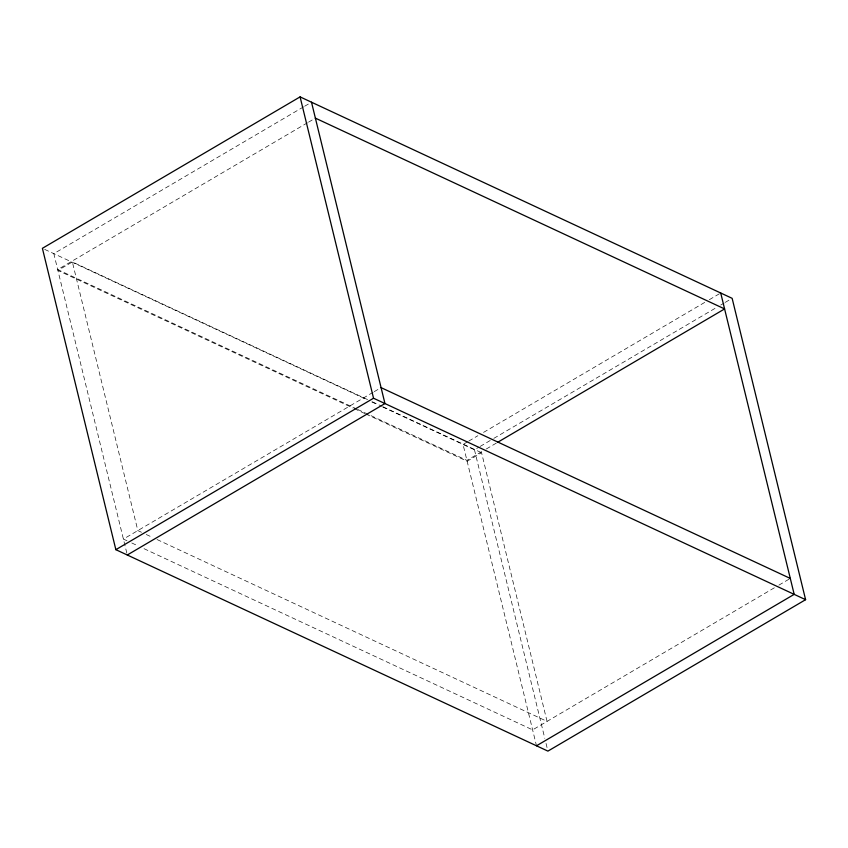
<?xml version="1.0" encoding="UTF-8"?>
<svg xmlns="http://www.w3.org/2000/svg" width="848" height="848" viewBox="0 0 848 848"><rect width="100%" height="100%" fill="white"/><g stroke="black" fill="none" stroke-linecap="round" stroke-linejoin="round"><path stroke-width="0.64" stroke-dasharray="4.24 3.18" d="M303.52 106.89L53.816 253.647L127.285 554.995M304.665 106.223L311.502 102.205M307.4 122.822L57.706 269.569L356.51 408.895M308.545 122.154L315.382 118.126M367.566 399.588L72.356 261.947L57.908 270.438L353.128 408.079M373.099 392.317L123.395 539.074L126.999 540.748M374.244 391.649L381.081 387.631M467.598 441.766L463.04 444.447L536.498 745.795M468.732 441.098L477.859 435.734M483.561 432.385L704.752 302.386M709.32 299.704L720.715 293.005M382.628 406.955L474.456 449.769L479.014 447.087M480.159 446.419L492.699 439.041M493.833 438.374L716.178 307.707M720.736 305.026L724.16 303.022M725.294 302.344L729.852 299.662M481.738 451.655L466.919 460.369L357.718 409.457M486.307 448.984L496.568 442.953M157.05 539.529L547.055 721.383L481.579 452.747L467.131 461.238L366.325 414.237M774.341 587.812L532.618 729.874L142.602 548.02M778.899 585.131L790.294 578.431M372.367 401.825L381.971 406.298M383.169 406.86L481.579 452.747M44.679 249.386L367.036 399.684M371.827 401.92L377.837 404.719M354.326 408.641L365.128 413.676M141.446 532.258L137.842 530.583L72.356 261.947M146.248 534.494L152.248 537.293M131.8 542.985L137.8 545.783M474.456 449.769L544.787 738.301M546.038 743.431L547.289 748.561"/><path stroke-width="1.27" d="M300.086 96.884L42.4 248.316L115.858 549.674L547.914 751.116L805.6 599.684L732.142 298.326L300.086 96.884L373.544 398.231L805.6 599.684M115.858 549.674L373.544 398.231M127.285 554.995L384.96 403.553L311.502 102.205M497.702 442.274L724.605 308.926L315.382 118.126M536.498 745.795L794.184 594.353L720.715 293.005M381.081 387.631L790.294 578.431"/></g></svg>
